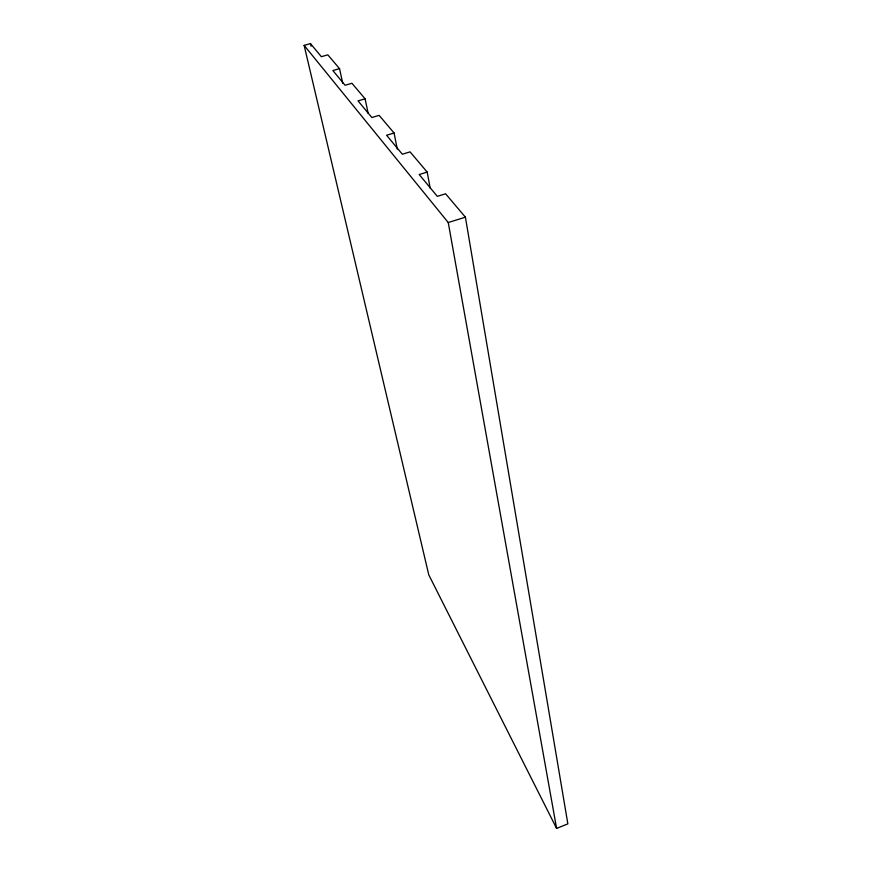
<?xml version="1.0" encoding="UTF-8"?>
<svg xmlns="http://www.w3.org/2000/svg" width="872" height="872" viewBox="0 0 872 872"><rect width="100%" height="100%" fill="white"/><g stroke="black" fill="none" stroke-linecap="round" stroke-linejoin="round"><path stroke-width="1.31" d="M342.74 83.265L339.524 68.648L327.828 54.849L321.343 56.691L310.476 43.6L304.143 45.388L428.784 574.877L556.598 828.4L567.857 823.866L465.408 217.172L445.592 193.791L437.319 196.353L419.203 174.531L427.204 172.089L430.179 188.145M304.143 45.388L448.252 222.534L465.408 217.172M397.272 149.047L394.079 133.013L386.579 135.247L402.33 154.213L410.069 151.881L427.204 172.089M368.18 113.458L365.106 98.819L358.043 100.88L371.853 117.513L379.124 115.366L394.079 133.013M339.524 68.648L332.864 70.556L345.072 85.26L351.928 83.276L365.106 98.819M310.476 43.6L311.086 46.249M448.252 222.534L556.598 828.4"/></g></svg>
